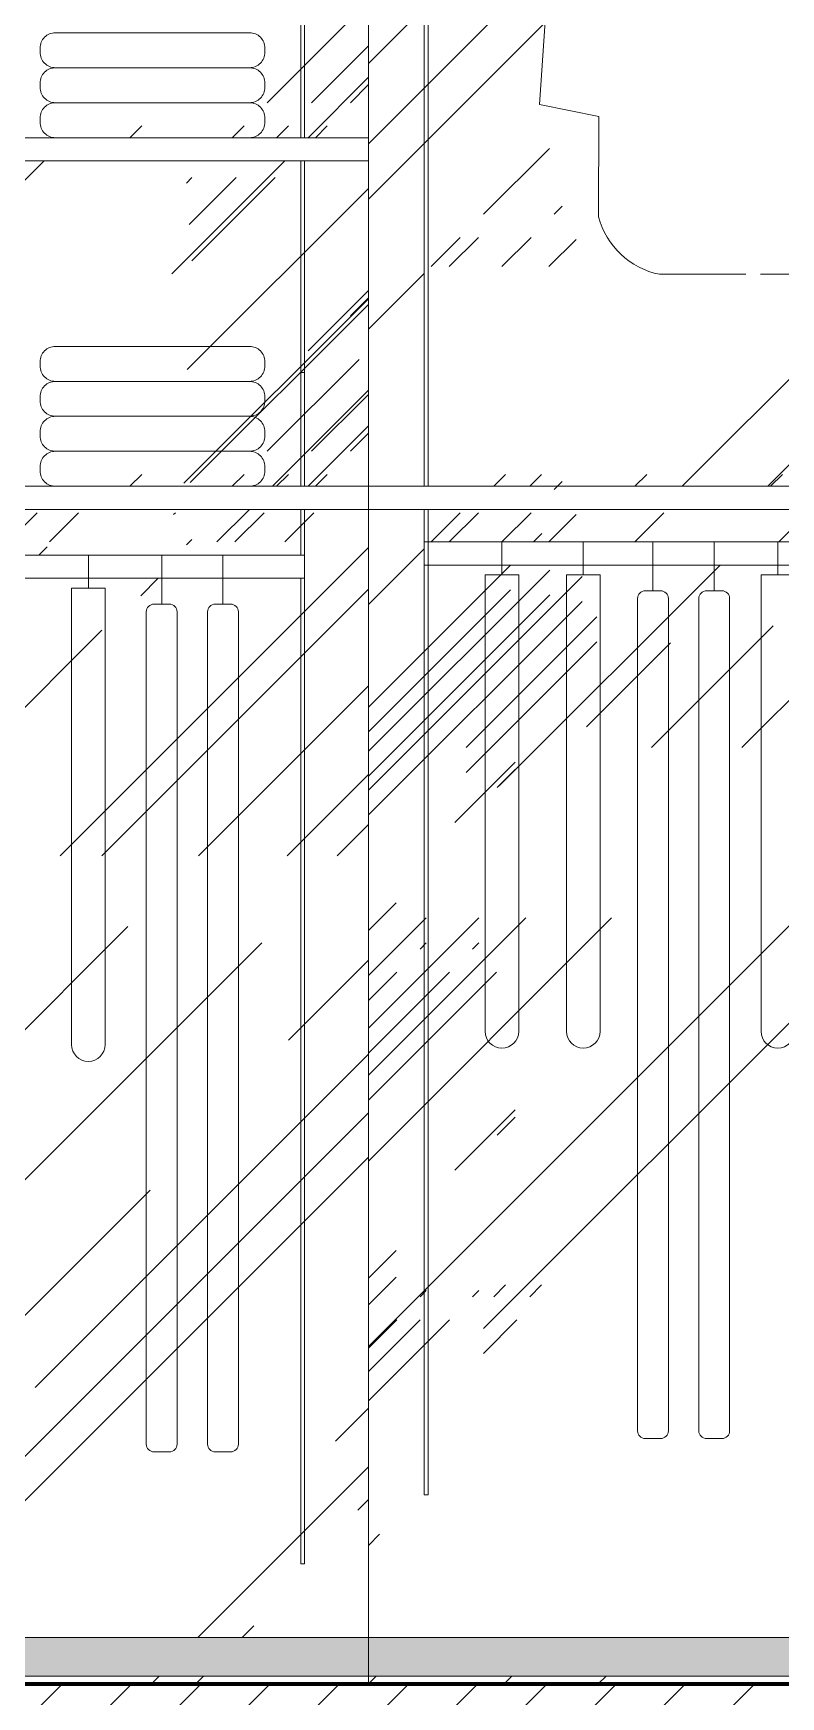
# Model space of a CAD drawing. Header units: millimetres. Extents: x 346472 to 732256, y -34068 to -15883.
# Drawn here: x 713128 to 714098, y -31032 to -28874 of the extents above; entities that cross this region are included whole.
import ezdxf

# ---------------------------------------------------------------- set-up
doc = ezdxf.new("R2010")
doc.units = ezdxf.units.MM
doc.header["$LTSCALE"] = 7
doc.layers.get('0').update_dxf_attribs({"lineweight": 0})
doc.layers.add('1', color=1, linetype='Continuous')
for name, color, linetype, lineweight in [('3', 3, 'Continuous', 0), ('EA7 furniture', 7, 'Continuous', 5), ('MERCHANDISING', 253, 'Continuous', 9), ('SECTION', 7, 'Continuous', 5)]:
    doc.layers.add(name, color=color, linetype=linetype, lineweight=lineweight)

# ---------------------------------------------------------------- blocks, each defined once
blk = doc.blocks.new('wb1')
h = blk.add_hatch(color=1)
h.dxf.hatch_style = 1
h.set_gradient(color1=(51, 51, 51), color2=(173, 173, 173), tint=1)
h.paths.add_polyline_path([(-1000, 60), (-1000, 10), (-518.2, 10), (-518.2, 60)])
h.paths.add_polyline_path([(-518.2, 60), (-518.2, 10), (0, 10), (0, 60)])
at = {"color": 252, "lineweight": 5}
for p, q in [((-927.8, 2669.6, 15.6), (-927.8, 1876.7, 15.6)), ((-922.8, 2639.6, 15.6), (-922.8, 1876.7, 15.6)), ((-927.8, 1876.7, 15.6), (-927.8, 1838.9, 15.6)), ((-927.8, 1876.7, 15.6), (-927.8, 1838.9, 15.6)), ((-922.8, 1876.7, 15.6), (-922.8, 1838.9, 15.6)), ((-922.8, 1876.7, 15.6), (-922.8, 1838.9, 15.6)), ((-922.8, 1876.7, 15.6), (-922.8, 1838.9, 15.6)), ((-927.8, 1600.4, 15.6), (-927.8, 1599.2, 15.6)), ((-922.8, 1600.4, 15.6), (-922.8, 1599.2, 15.6)), ((-927.8, 1569.2, 15.6), (-927.8, 1553.8, 15.6)), ((-927.8, 1569.2, 15.6), (-927.8, 1553.8, 15.6)), ((-922.8, 1569.2, 15.6), (-922.8, 1553.8, 15.6)), ((-922.8, 1569.2, 15.6), (-922.8, 1553.8, 15.6)), ((-927.8, 1523.8, 15.6), (-927.8, 1501.4, 15.6)), ((-927.8, 1519.4, 15.6), (-927.8, 1481.6, 15.6)), ((-927.8, 1519.4, 15.6), (-927.8, 1481.6, 15.6)), ((-922.8, 1523.8, 15.6), (-922.8, 1501.4, 15.6)), ((-922.8, 1519.4, 15.6), (-922.8, 1481.6, 15.6)), ((-922.8, 1519.4, 15.6), (-922.8, 1481.6, 15.6)), ((-922.8, 1519.4, 15.6), (-922.8, 1481.6, 15.6)), ((-927.8, 1451.6, 15.6), (-927.8, 993.7, 15.6)), ((-922.8, 1451.6, 15.6), (-922.8, 1193.7, 15.6)), ((-927.8, 1419.3, 15.6), (-927.8, 961.4, 15.6)), ((-922.8, 1419.3, 15.6), (-922.8, 1161.4, 15.6)), ((-922.8, 1193.7, 15.6), (-922.8, 993.7, 15.6)), ((-922.8, 1161.4, 15.6), (-922.8, 961.4, 15.6)), ((-927.8, 1101, 4), (-927.8, 953.4)), ((-922.8, 1101, 4), (-922.8, 953.4)), ((-927.8, 1000, 15.6), (-927.8, 998.8, 15.6)), ((-927.8, 993.7, 15.6), (-927.8, 277.3, 15.6)), ((-922.8, 1000, 15.6), (-922.8, 998.8, 15.6)), ((-922.8, 993.7, 15.6), (-922.8, 277.3, 15.6)), ((-927.8, 968.8, 15.6), (-927.8, 953.4, 15.6)), ((-927.8, 968.8, 15.6), (-927.8, 953.4, 15.6)), ((-927.8, 961.4, 15.6), (-927.8, 953.4, 15.6)), ((-922.8, 968.8, 15.6), (-922.8, 953.4, 15.6)), ((-922.8, 968.8, 15.6), (-922.8, 953.4, 15.6)), ((-922.8, 961.4, 15.6), (-922.8, 953.4, 15.6)), ((-927.8, 923.4, 15.6), (-927.8, 502.2, 15.6)), ((-927.8, 923.4, 15.6), (-927.8, 901, 15.6)), ((-922.8, 923.4, 15.6), (-922.8, 502.2, 15.6)), ((-922.8, 923.4, 15.6), (-922.8, 901, 15.6)), ((-922.8, 710.2, 15.6), (-922.8, 510.2, 15.6)), ((-927.8, 649.8, 4), (-927.8, 502.2)), ((-922.8, 649.8, 4), (-922.8, 502.2)), ((-927.8, 548.7, 15.6), (-927.8, 547.6, 15.6)), ((-922.8, 548.7, 15.6), (-922.8, 547.6, 15.6)), ((-927.8, 517.6, 15.6), (-927.8, 502.2, 15.6)), ((-927.8, 517.6, 15.6), (-927.8, 502.2, 15.6)), ((-922.8, 517.6, 15.6), (-922.8, 502.2, 15.6)), ((-922.8, 517.6, 15.6), (-922.8, 502.2, 15.6)), ((-927.8, 472.2, 15.6), (-927.8, 245, 15.6)), ((-927.8, 472.2, 15.6), (-927.8, 449.8, 15.6)), ((-922.8, 472.2, 15.6), (-922.8, 245, 15.6)), ((-922.8, 472.2, 15.6), (-922.8, 449.8, 15.6))]:
    blk.add_line(p, q, dxfattribs=at)
at = {"color": 253}
for p, q in [((-1000, 2102.4), (-769.4, 2333.1)), ((-1000, 2102.4), (-769.4, 2333.1)), ((-1000, 1998.3), (-776.9, 2221.4)), ((-1000, 1998.3), (-776.9, 2221.4)), ((-1000, 1926.4), (-753.1, 2173.3)), ((-593.1, 1553.8), (0, 2146.9)), ((-481.8, 1553.8), (0, 2035.6)), ((-850.9, 1906.7), (-765.4, 1992.2)), ((-759.2, 1906.7), (-748.6, 1917.4)), ((-918.7, 1838.9), (-880.9, 1876.7)), ((-895.3, 1838.9), (-857.5, 1876.7)), ((-827, 1838.9), (-789.2, 1876.7)), ((-765.9, 1838.9), (-730.6, 1874.2)), ((-1000, 1757.6), (-927.8, 1829.8)), ((-837.6, 1553.8), (-822.2, 1569.2)), ((-790.9, 1553.8), (-775.5, 1569.2)), ((-759.2, 1549.4), (-748.6, 1560.1)), ((-654.4, 1553.8), (-639, 1569.2)), ((-478.4, 1553.8), (-463, 1569.2)), ((-918.7, 1481.6), (-880.9, 1519.4)), ((-895.3, 1481.6), (-857.5, 1519.4)), ((-827, 1481.6), (-789.2, 1519.4)), ((-765.9, 1481.6), (-730.6, 1517)), ((-654.6, 1481.6), (-616.8, 1519.4)), ((-467.8, 1481.6), (-430, 1519.4)), ((-785.8, 1481.6), (-775, 1492.4)), ((-1000, 1400.3), (-927.8, 1472.5)), ((-1000, 1267.4), (-815.8, 1451.6)), ((-830.6, 1164.9), (-543.9, 1451.6)), ((-1000, 1209.9), (-764.8, 1445.1)), ((-1000, 1159.6), (-722.9, 1436.8)), ((-1000, 1235.1), (-815.8, 1419.3)), ((-1000, 1177.6), (-764.8, 1412.8)), ((-1000, 1127.3), (-722.9, 1404.5)), ((-873.5, 1214.7), (-704, 1384.2)), ((-515.6, 1214.7), (-346.1, 1384.2)), ((-632.9, 1214.7), (-474.9, 1372.6)), ((-873.5, 1182.4), (-704, 1351.9)), ((-717.4, 1241.5), (-608.2, 1350.7)), ((-888.1, 1117.5), (-809.7, 1195.9)), ((-833.2, 1162.9), (-809.7, 1186.4)), ((-1000, 977.3), (-964.1, 1013.2)), ((-1000, 850.7), (-857, 993.7)), ((-1000, 789.7), (-795.9, 993.7)), ((-1000, 919), (-925.3, 993.7)), ((-1000, 678.3), (-684.6, 993.7)), ((-1000, 437.6), (-443.9, 993.7)), ((-850.9, 461), (-312.1, 999.8)), ((-933.2, 953.4), (-925.3, 961.4)), ((-865, 953.4), (-857, 961.4)), ((-1000, 818.4), (-895, 923.4)), ((-1000, 757.4), (-833.9, 923.4)), ((-1000, 886.7), (-963.2, 923.4)), ((-888.1, 666.3), (-809.7, 744.7)), ((-833.2, 711.7), (-809.7, 735.2)), ((-1000, 526.1), (-964.1, 562)), ((-1000, 491.5), (-964.1, 527.4)), ((-933.2, 502.2), (-925.3, 510.2)), ((-865, 502.2), (-857, 510.2)), ((-837.6, 502.2), (-822.2, 517.6)), ((-790.9, 502.2), (-775.5, 517.6)), ((-1000, 405.3), (-933.1, 472.2)), ((-1000, 367.2), (-895, 472.2)), ((-1000, 435.4), (-963.2, 472.2)), ((-850.9, 428.7), (-807.4, 472.2)), ((-1000, 179.6), (-985.6, 194)), ((-1000, 0), (-990, 10)), ((-824, 0), (-814, 10)), ((-701.9, 0), (-691.9, 10))]:
    blk.add_line(p, q, dxfattribs=at)
at = {"color": 252, "lineweight": 5}
for points in [[(-927.8, 1553.8), (-927.8, 2669.6), (-922.8, 2669.6)], [(-922.8, 2639.6), (-922.8, 1553.8)], [(-922.8, 1523.8), (-922.8, 245), (-927.8, 245), (-927.8, 1523.8)]]:
    blk.add_lwpolyline(points, dxfattribs=at)
at = {"layer": 'EA7 furniture'}
blk.add_lwpolyline([(-1000, 1553.8), (0, 1553.8), (0, 1523.8), (-1000, 1523.8)], close=True, dxfattribs=at)
at = {"layer": 'EA7 furniture', "elevation": 15.6}
blk.add_lwpolyline([(-927.8, 1481.6), (-83, 1481.6), (-83, 1451.6), (-927.8, 1451.6)], close=True, dxfattribs=at)
at = {"layer": 'MERCHANDISING'}
for p, q in [((-826.9, 1439.1, 11.6), (-826.9, 1481.8, 11.6)), ((-721.4, 1439.1, 11.6), (-721.4, 1481.8, 11.6)), ((-631, 1418.2, 15.6), (-631, 1481.6, 15.6)), ((-551.5, 1418.2, 15.6), (-551.5, 1481.6, 15.6)), ((-469, 1439.1, 11.6), (-469, 1481.8, 11.6))]:
    blk.add_line(p, q, dxfattribs=at)
for points, elevation in [([(-500.9, 2596.9, -0.069086), (-643.9, 2611.4, 0.443599), (-745.4, 2531.5), (-778, 2049), (-701.3, 2033.7), (-701.5, 1903.4, 0.28689), (-622.4, 1828.8), (-510.3, 1828.8)], 7.6), ([(-500.9, 2596.9, 0.069086), (-357.8, 2611.4, -0.443599), (-256.3, 2531.5), (-223.7, 2049), (-300.5, 2033.7), (-300.2, 1903.4, -0.28689), (-379.3, 1828.8), (-491.4, 1828.8)], 7.6), ([(-848.8, 1439.1), (-848.8, 846.6, 1), (-805.1, 846.6), (-805.1, 1439.1), (-848.8, 1439.1)], 11.6), ([(-743.2, 1439.1), (-743.2, 846.6, 1), (-699.6, 846.6), (-699.6, 1439.1), (-743.2, 1439.1)], 11.6), ([(-490.8, 1439.1), (-490.8, 846.6, 1), (-447.2, 846.6), (-447.2, 1439.1), (-490.8, 1439.1)], 11.6)]:
    blk.add_lwpolyline(points, format="xyb", dxfattribs=dict(at, elevation=elevation))
at = {"layer": 'MERCHANDISING', "elevation": 15.6}
for points in [[(-651, 1408.2, -0.414214), (-641, 1418.2), (-621, 1418.2, -0.414214), (-611, 1408.2), (-611, 328.2, -0.414214), (-621, 318.2), (-641, 318.2, -0.414214), (-651, 328.2)], [(-571.5, 1408.2, -0.414214), (-561.5, 1418.2), (-541.5, 1418.2, -0.414214), (-531.5, 1408.2), (-531.5, 328.2, -0.414214), (-541.5, 318.2), (-561.5, 318.2, -0.414214), (-571.5, 328.2)]]:
    blk.add_lwpolyline(points, format="xyb", close=True, dxfattribs=at)
at = {"layer": 'SECTION'}
for points in [[(-1000, 0), (0, 0), (0, 2900), (-1000, 2900)], [(-1000, 10), (0, 10), (0, 60), (-1000, 60)]]:
    blk.add_lwpolyline(points, close=True, dxfattribs=at)
blk = doc.blocks.new('wb2')
h = blk.add_hatch(color=1)
h.dxf.hatch_style = 1
h.set_gradient(color1=(51, 51, 51), color2=(173, 173, 173), tint=1)
h.paths.add_polyline_path([(-1000, 60), (-1000, 10), (-518.2, 10), (-518.2, 60)])
h.paths.add_polyline_path([(-518.2, 60), (-518.2, 10), (0, 10), (0, 60)])
at = {"color": 252, "lineweight": 5}
for p, q in [((-88, 2280, 15.6), (-88, 2006.1, 15.6)), ((-83, 2280, 15.6), (-83, 2006.1, 15.6)), ((-88, 2153.7, 4), (-88, 2006.1, 15.6)), ((-83, 2153.7, 4), (-83, 2006.1, 15.6)), ((-88, 2021.5, 15.6), (-88, 2006.1, 15.6)), ((-88, 2021.5, 15.6), (-88, 2006.1, 15.6)), ((-83, 2021.5, 15.6), (-83, 2006.1, 15.6)), ((-83, 2021.5, 15.6), (-83, 2006.1, 15.6)), ((-88, 1976.1, 15.6), (-88, 1953.7, 15.6)), ((-88, 1976.1, 15.6), (-88, 1643.3, 15.6)), ((-83, 1976.1, 15.6), (-83, 1953.7, 15.6)), ((-83, 1976.1, 15.6), (-83, 1643.3, 15.6)), ((-88, 1701.4, 4), (-88, 1553.8, 15.6)), ((-83, 1701.4, 4), (-88, 1701.4, 4)), ((-83, 1701.4, 4), (-83, 1553.8, 15.6)), ((-88, 1569.2, 15.6), (-88, 1553.8, 15.6)), ((-88, 1569.2, 15.6), (-88, 1553.8, 15.6)), ((-83, 1569.2, 15.6), (-83, 1553.8, 15.6)), ((-83, 1569.2, 15.6), (-83, 1553.8, 15.6)), ((-88, 1523.8, 15.6), (-88, 1464.4, 15.6)), ((-88, 1523.8, 15.6), (-88, 1501.4, 15.6)), ((-88, 1519.4, 15.6), (-88, 1481.6, 15.6)), ((-88, 1519.4, 15.6), (-88, 1481.6, 15.6)), ((-88, 1519.4, 15.6), (-88, 1481.6, 15.6)), ((-83, 1523.8, 15.6), (-83, 1397.7, 15.6)), ((-83, 1523.8, 15.6), (-83, 1501.4, 15.6)), ((-83, 1519.4, 15.6), (-83, 1193.7, 15.6)), ((-83, 1519.4, 15.6), (-83, 1481.6, 15.6)), ((-83, 1519.4, 15.6), (-83, 1481.6, 15.6)), ((-88, 1434.4, 15.6), (-88, 1397.7, 15.6)), ((-88, 1434.4), (-88, 1176.5)), ((-88, 1176.5), (-88, 976.5)), ((-83, 1176.5), (-83, 976.5)), ((-88, 976.5), (-88, 260)), ((-83, 976.5), (-83, 260)), ((-88, 382.8, 15.6), (-88, 155.6, 15.6)), ((-83, 382.8, 15.6), (-83, 155.6, 15.6))]:
    blk.add_line(p, q, dxfattribs=at)
at = {"color": 253}
for p, q in [((-131.3, 2051.5, -11.6), (-12.2, 2170.6, -11.6)), ((-73.8, 2051.5, -11.6), (0, 2125.3, -11.6)), ((-78.4, 2006.1), (0, 2084.5)), ((-23.5, 2051.5), (0, 2075)), ((-309.6, 2006.1), (-294.2, 2021.5)), ((-176.7, 2006.1), (-161.3, 2021.5)), ((-119.2, 2006.1), (-103.8, 2021.5)), ((-68.9, 2006.1), (-53.5, 2021.5)), ((-486.3, 1910.7), (-420.9, 1976.1)), ((-255.2, 1829.3), (-108.4, 1976.1)), ((-236.1, 1947.2), (-229.1, 1954.3)), ((-232.5, 1893.4), (-171.6, 1954.3)), ((-229.3, 1846.3), (-121.3, 1954.3)), ((-235.1, 1705.1), (0, 1940.2)), ((-239.4, 1557.8), (0, 1797.2)), ((-78.4, 1729.4), (0, 1807.8)), ((-23.5, 1774.8), (0, 1798.3)), ((-231.2, 1558.5), (0, 1789.7)), ((-131.3, 1599.2, -11.6), (-12.2, 1718.3, -11.6)), ((-124.5, 1553.8), (0, 1678.3)), ((-73.8, 1599.2, -11.6), (0, 1673, -11.6)), ((-78.4, 1553.8), (0, 1632.2)), ((-23.5, 1599.2), (0, 1622.7)), ((-309.6, 1553.8), (-294.2, 1569.2)), ((-176.7, 1553.8), (-161.3, 1569.2)), ((-119.2, 1553.8), (-103.8, 1569.2)), ((-68.9, 1553.8), (-53.5, 1569.2)), ((-467.8, 1481.6), (-430, 1519.4)), ((-413.9, 1481.6), (-376.1, 1519.4)), ((-252.8, 1517), (-250.4, 1519.4)), ((-196.7, 1481.6), (-154.5, 1523.8)), ((-173.2, 1481.6), (-135.4, 1519.4)), ((-108.6, 1481.6), (-70.8, 1519.4)), ((-427.8, 1464.4, -15.6), (-417, 1475.2, -15.6)), ((-400, 1074.3, -15.6), (0, 1474.3, -15.6)), ((-236.1, 1477.7, -15.6), (-229.1, 1484.7, -15.6)), ((-295.3, 1411.8, -15.6), (-272.8, 1434.4, -15.6)), ((-346.1, 1074.3, -15.6), (0, 1420.4, -15.6)), ((-515.6, 1197.4, -15.6), (-346.1, 1366.9, -15.6)), ((-220.4, 1074.3, -15.6), (0, 1294.7, -15.6)), ((-105.4, 1074.3, -15.6), (0, 1179.7, -15.6)), ((-40.8, 1074.3, -15.6), (0, 1115, -15.6)), ((-850.9, 443.7, -15.6), (-312.1, 982.5, -15.6)), ((-940, 160), (-138.6, 961.4)), ((-103.8, 835.3, -15.6), (0, 939, -15.6)), ((-432.4, 384.5, -15.6), (0, 816.9, -15.6)), ((-580.8, 160), (0, 740.8)), ((-523.3, 160), (0, 683.3)), ((-764, 160), (-283.4, 640.6)), ((-42.7, 315, -15.6), (0, 357.7, -15.6)), ((-221.6, 60), (0, 281.6)), ((-14, 225.2, -15.6), (0, 239.2, -15.6)), ((-164.1, 60), (-148.7, 75.4)), ((-281.6, 0), (-271.6, 10)), ((-224.1, 0), (-214.1, 10))]:
    blk.add_line(p, q, dxfattribs=at)
at = {"color": 0, "ltscale": 100}
blk.add_line((0, 100), (0, 1600), dxfattribs=at)
at = {"color": 252, "lineweight": 5}
for points in [[(-88, 2006.1), (-88, 2339.4)], [(-83, 2339.4), (-83, 2006.1)], [(-88, 1643.3), (-88, 1976.1)], [(-83, 1976.1), (-83, 1643.3)], [(-83, 1523.8), (-83, 155.6), (-88, 155.6), (-88, 1434.4)], [(-88, 1464.4), (-88, 1523.8)]]:
    blk.add_lwpolyline(points, dxfattribs=at)
at = {"color": 8}
for points in [[(-426.1, 2116.9, 0.414214), (-406.1, 2096.9), (-154.4, 2096.9, 0.414214), (-134.4, 2116.9), (-134.4, 2122.3, 0.414214), (-154.4, 2142.3), (-406.1, 2142.3, 0.414214), (-426.1, 2122.3)], [(-426.1, 2071.5, 0.414214), (-406.1, 2051.5), (-154.4, 2051.5, 0.414214), (-134.4, 2071.5), (-134.4, 2076.9, 0.414214), (-154.4, 2096.9), (-406.1, 2096.9, 0.414214), (-426.1, 2076.9)], [(-426.1, 2026.1, 0.414214), (-406.1, 2006.1), (-154.4, 2006.1, 0.414214), (-134.4, 2026.1), (-134.4, 2031.5, 0.414214), (-154.4, 2051.5), (-406.1, 2051.5, 0.414214), (-426.1, 2031.5)], [(-426.1, 1709.9, 0.414214), (-406.1, 1689.9), (-154.4, 1689.9, 0.414214), (-134.4, 1709.9), (-134.4, 1715.3, 0.414214), (-154.4, 1735.3), (-406.1, 1735.3, 0.414214), (-426.1, 1715.3)], [(-426.1, 1664.6, 0.414214), (-406.1, 1644.6), (-154.4, 1644.6, 0.414214), (-134.4, 1664.6), (-134.4, 1669.9, 0.414214), (-154.4, 1689.9), (-406.1, 1689.9, 0.414214), (-426.1, 1669.9)], [(-426.1, 1619.2, 0.414214), (-406.1, 1599.2), (-154.4, 1599.2, 0.414214), (-134.4, 1619.2), (-134.4, 1624.6, 0.414214), (-154.4, 1644.6), (-406.1, 1644.6, 0.414214), (-426.1, 1624.6)], [(-426.1, 1573.8, 0.414214), (-406.1, 1553.8), (-154.4, 1553.8, 0.414214), (-134.4, 1573.8), (-134.4, 1579.2, 0.414214), (-154.4, 1599.2), (-406.1, 1599.2, 0.414214), (-426.1, 1579.2)]]:
    blk.add_lwpolyline(points, format="xyb", close=True, dxfattribs=at)
at = {"layer": 'EA7 furniture'}
for points in [[(-1000, 2006.1), (0, 2006.1), (0, 1976.1), (-1000, 1976.1)], [(-1000, 1553.8), (0, 1553.8), (0, 1523.8), (-1000, 1523.8)], [(-927.8, 1464.4), (-83, 1464.4), (-83, 1434.4), (-927.8, 1434.4)]]:
    blk.add_lwpolyline(points, close=True, dxfattribs=at)
at = {"layer": 'MERCHANDISING'}
for p, q in [((-363.4, 1421.8, -4), (-363.4, 1464.5, -4)), ((-268.3, 1400.9), (-268.3, 1464.4)), ((-188.8, 1400.9), (-188.8, 1464.4))]:
    blk.add_line(p, q, dxfattribs=at)
at = {"layer": 'MERCHANDISING', "elevation": -4}
blk.add_lwpolyline([(-385.2, 1421.8), (-385.2, 829.4, 1), (-341.6, 829.4), (-341.6, 1421.8), (-385.2, 1421.8)], format="xyb", dxfattribs=at)
at = {"layer": 'MERCHANDISING'}
for points in [[(-288.3, 1390.9, -0.414214), (-278.3, 1400.9), (-258.3, 1400.9, -0.414214), (-248.3, 1390.9), (-248.3, 310.9, -0.414214), (-258.3, 300.9), (-278.3, 300.9, -0.414214), (-288.3, 310.9)], [(-208.8, 1390.9, -0.414214), (-198.8, 1400.9), (-178.8, 1400.9, -0.414214), (-168.8, 1390.9), (-168.8, 310.9, -0.414214), (-178.8, 300.9), (-198.8, 300.9, -0.414214), (-208.8, 310.9)]]:
    blk.add_lwpolyline(points, format="xyb", close=True, dxfattribs=at)
at = {"layer": 'SECTION'}
for points in [[(-1000, 0), (0, 0), (0, 2900), (-1000, 2900)], [(-1000, 10), (0, 10), (0, 60), (-1000, 60)]]:
    blk.add_lwpolyline(points, close=True, dxfattribs=at)

msp = doc.modelspace()

# ---------------------------------------------------------------- hatches: boundary and pattern name
at = {"layer": '1'}
h = msp.add_hatch(dxfattribs=at)
h.set_pattern_fill('ANSI31', color=254, scale=20, style=0)
h.set_pattern_definition([(45, (586376.205, -5141.1), (-44.90128, 44.90128), [])])
h.paths.add_polyline_path([(708411.9, -31015.3), (708411.9, -31215.3), (720494.6, -31215.3), (720494.6, -31015.3)])

# ---------------------------------------------------------------- linework, layer by layer
at = {"layer": '3', "color": 0, "lineweight": 200, "ltscale": 2}
msp.add_line((708411.9, -31015.3, 2.4), (720494.6, -31015.3, 2.4), dxfattribs=at)
at = {"layer": 'SECTION'}
msp.add_line((713563.2, -31015.3, 2.3), (713563.2, -28115.3, 2.3), dxfattribs=at)
msp.add_line((713563.2, -31015.3, 2.3), (713563.2, -28115.3, 2.3), dxfattribs=at)
msp.add_line((713563.2, -31015.3, 2.3), (713563.2, -28115.3, 2.3), dxfattribs=at)
msp.add_line((713563.2, -31015.3, 2.3), (713563.2, -28115.3, 2.3), dxfattribs=at)

# ---------------------------------------------------------------- block references
for name, p in [('wb2', (713563.2, -31015.3, 2.3)), ('wb1', (714563.2, -31015.3, 2.3))]:
    msp.add_blockref(name, p, dxfattribs=at)

doc.saveas('drawing.dxf')
